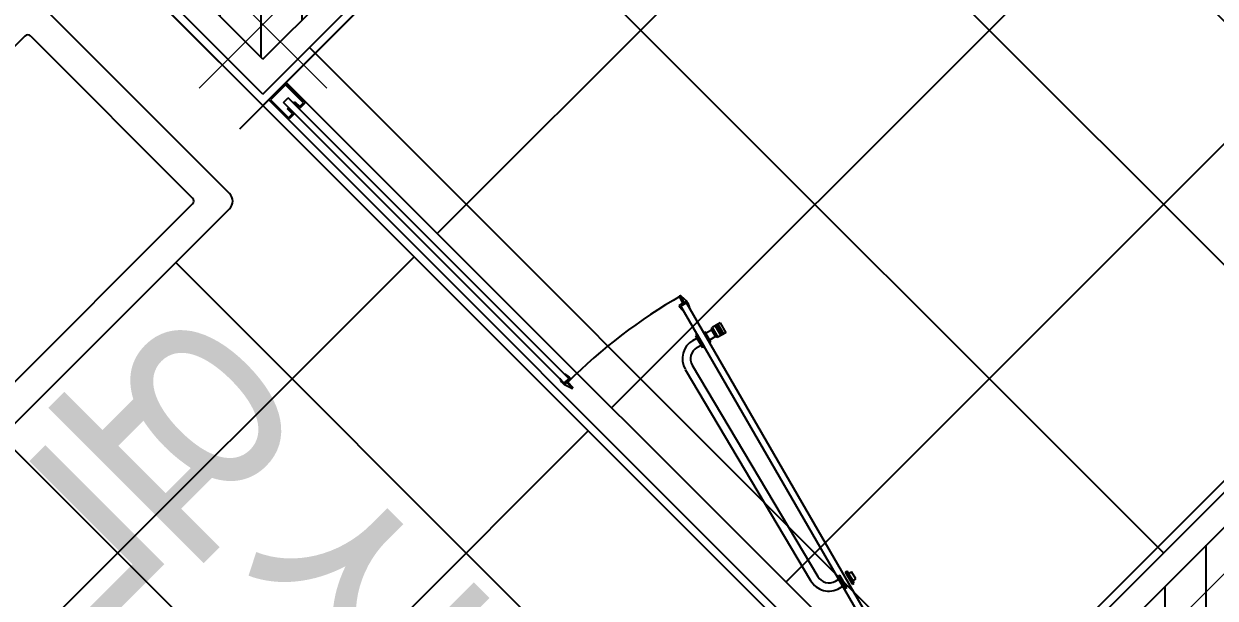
# Model space of a CAD drawing. Header units: millimetres. Extents: x 11101 to 63139, y 2659 to 57930.
# Drawn here: x 37270 to 38720, y 32122 to 32821 of the extents above; entities that cross this region are included whole.
import ezdxf
from ezdxf.enums import TextEntityAlignment as Align

# ---------------------------------------------------------------- set-up
doc = ezdxf.new("R2010")
doc.units = ezdxf.units.MM
doc.header["$LTSCALE"] = 100
doc.linetypes.add('U-59B_1(111-114D)$0$CEN', pattern=[62, 60, -1, 0, -1])
doc.layers.get('Defpoints').update_dxf_attribs({"color": 127})
for name, color, linetype in [('TEXT_실명', 3, 'Continuous'), ('U-59B_1(111-114D)$0$FIN4', 6, 'Continuous'), ('U-59B_1(111-114D)$0$FUR-R', 6, 'Continuous'), ('U-59B_1(111-114D)$0$HAT-1', 9, 'Continuous'), ('U-59B_1(111-114D)$0$INSUL', 8, 'Continuous'), ('U-59B_1(111-114D)$0$TILE', 8, 'Continuous'), ('U-59B_1(111-114D)$0$WALL-2', 3, 'Continuous')]:
    doc.layers.add(name, color=color, linetype=linetype)
doc.layers.add('U-59B_1(111-114D)$0$CEN아파트', color=1, linetype='U-59B_1(111-114D)$0$CEN', lineweight=5)
doc.layers.add('U-59B_1(111-114D)$0$MC', color=144, linetype='Continuous', plot=False)
doc.styles.add('돋움체', font='', dxfattribs={"width": 0.8})
doc.styles.get('돋움체').set_extended_font_data('DotumChe')

# ---------------------------------------------------------------- blocks, each defined once
blk = doc.blocks.new('U-59B_1(111-114D)$0$59A_부부욕실')
at = {"layer": 'U-59B_1(111-114D)$0$FUR-R', "ltscale": 2}
for color, points in [(256, [(195, 2.3), (194.8, 1.5, 0.406066), (195, 1.2), (203.4, -1.3, 0.422409), (203.8, -1.1), (203.9, -0.6, 0.414214), (203.6, 0)]), (8, [(181.7, -169.8), (181.7, -169, 0.406066), (181.4, -168.7), (172.7, -168.5, 0.422409), (172.3, -168.8), (172.3, -169.3, 0.414214), (172.8, -169.8)])]:
    blk.add_hatch(color=color, dxfattribs=at).paths.add_polyline_path(points)
at = {"layer": 'Defpoints', "ltscale": 2}
blk.add_lwpolyline([(-327.7, 707.1), (-327.7, -192.9), (-827.7, -192.9), (-827.7, -1592.9), (822.3, -1592.9), (822.3, 707.1), (-327.7, 707.1)], dxfattribs=at)
at = {"layer": 'U-59B_1(111-114D)$0$FUR-R', "ltscale": 2}
for p, q in [((195.1, 2.7), (194.8, 1.5)), ((203.6, 0), (195, 2.3)), ((203.4, -1.3), (195, 1.2)), ((195.4, 3), (205.4, 3.5)), ((205.4, 3.5), (202.6, -6.7)), ((206.7, 1.8), (204.6, -5.9)), ((206.7, 1.8), (204.6, -5.9)), ((789.6, -153.6, 0), (206.7, 1.8)), ((206.7, 1.8), (214.1, -0.2)), ((204, -1.5), (203.4, -1.3)), ((203.9, -0.6), (203.8, -1.1)), ((204, -1.5), (204, -1.5)), ((787.5, -161.4, 0), (204.6, -5.9)), ((212, -7.9), (204.6, -5.9)), ((792, -182.9), (-294.7, -182.9))]:
    blk.add_line(p, q, dxfattribs=at)
at = {"layer": 'U-59B_1(111-114D)$0$FUR-R', "color": 8, "ltscale": 2}
for p, q in [((249.1, -7.9), (251.3, 0.2)), ((252.7, 13.5), (249.8, 2.8)), ((249.8, 2.8), (263.1, -0.7)), ((251.3, 0.2), (249.8, 2.8)), ((250.9, 6.9), (264.1, 3.3)), ((251.1, 7.4), (264.3, 3.8)), ((251.3, 0.2), (260.5, -2.2)), ((251.7, 9.9), (265, 6.4)), ((251.9, 10.4), (265.1, 6.9)), ((252.7, 13.5), (265.9, 9.9)), ((265.9, 9.9), (263.1, -0.7)), ((246.2, -8.8), (246.6, -7.2)), ((260.4, -12.6), (246.2, -8.8)), ((246.6, -7.2), (260.8, -11)), ((258.3, -10.4), (249.1, -7.9)), ((260.5, -2.2), (258.3, -10.4)), ((260.8, -11), (260.4, -12.6)), ((260.5, -2.2), (263.1, -0.7)), ((243.1, -16.2), (242.5, -18.5)), ((242.5, -18.5), (258.8, -22.9)), ((243.1, -16.2), (259.4, -20.6)), ((244.3, -25), (245.8, -19.4)), ((245.8, -19.4), (255.5, -22)), ((254, -27.6), (255.5, -22)), ((259.4, -20.6), (258.8, -22.9)), ((262.5, -56.6), (552.3, -130.3, 0)), ((265.1, -46.9), (554.9, -120.6, 0)), ((573, -100.7, 0), (572.4, -103, 0)), ((589.3, -105.1, 0), (573, -100.7, 0)), ((575.1, -93, 0), (575.7, -90.7, 0)), ((591.3, -97.3, 0), (575.1, -93, 0)), ((591.9, -95.1, 0), (575.7, -90.7, 0)), ((579, -91.6, 0), (580.1, -87.5, 0)), ((588.6, -94.2, 0), (579, -91.6, 0)), ((589.7, -90.1, 0), (580.1, -87.5, 0)), ((588.6, -94.2, 0), (589.7, -90.1, 0)), ((591.3, -97.3, 0), (591.9, -95.1, 0)), ((588.7, -107.4, 0), (572.4, -103, 0)), ((574.2, -109.5, 0), (575.7, -103.9, 0)), ((585.3, -106.5, 0), (575.7, -103.9, 0)), ((583.8, -112.1, 0), (585.3, -106.5, 0)), ((589.3, -105.1, 0), (588.7, -107.4, 0)), ((-327.7, -182.9), (-327.7, -153.9)), ((-327.7, -153.9), (-294.7, -153.9)), ((-295.2, -155.4), (-326.2, -155.4)), ((-326.2, -155.4), (-326.2, -181.4)), ((-295.2, -162.1), (-295.2, -155.4)), ((-293.7, -154.9), (-293.7, -162.6)), ((170.3, -164.4), (-312.7, -164.4)), ((-312.7, -172.4), (-312.7, -164.4)), ((170.3, -172.4), (-312.7, -172.4)), ((-303.7, -163.6), (-303.7, -162.1)), ((-303.7, -162.1), (-295.2, -162.1)), ((-294.7, -163.6), (-303.7, -163.6)), ((-303.7, -173.1), (-294.7, -173.1)), ((-303.7, -174.6), (-303.7, -173.1)), ((162.6, -164.4), (170.3, -164.4)), ((170.3, -172.4), (162.6, -172.4)), ((170.3, -164.4), (170.3, -172.4)), ((170.3, -164.4), (170.3, -172.4)), ((170.3, -172.4), (170.3, -164.4)), ((170.3, -172.3), (170.3, -164.5)), ((172, -173.7), (172, -163.1)), ((172, -168.4), (172, -168.4)), ((172, -168.4), (172.7, -168.5)), ((181.5, -170.6), (172, -173.7)), ((172.3, -169.3), (172.3, -168.8)), ((172.7, -168.5), (181.4, -168.7)), ((172.8, -169.8), (181.7, -169.8)), ((181.7, -170.3), (181.7, -169)), ((-294.7, -182.9), (-327.7, -182.9)), ((-326.2, -181.4), (-295.2, -181.4)), ((-295.2, -174.6), (-303.7, -174.6)), ((-295.2, -181.4), (-295.2, -174.6)), ((-293.7, -174.1), (-293.7, -181.9))]:
    blk.add_line(p, q, dxfattribs=at)
at = {"layer": 'U-59B_1(111-114D)$0$FUR-R'}
for p, q in [((-717.7, -297.1), (-280.9, -297.1)), ((-267.7, -310.4), (-267.7, -783.9, 0)), ((-587.3, -333), (-308.6, -333)), ((-592.3, -338), (-592.3, -531.3, 0)), ((-303.6, -338), (-303.6, -756.3, 0))]:
    blk.add_line(p, q, dxfattribs=at)
at = {"layer": 'U-59B_1(111-114D)$0$FUR-R', "ltscale": 2}
blk.add_lwpolyline([(822.3, -192.9), (-327.7, -192.9), (-327.7, -152.9), (822.3, -152.9)], close=True, dxfattribs=at)
at = {"layer": 'U-59B_1(111-114D)$0$FUR-R', "color": 8, "ltscale": 2}
for centre, radius, start, end in [((826.5, -168.4), 653.8, 164.8072, 180.0066), ((269.2, -31.6), 25.8, 165, 255), ((269.2, -31.6), 15.8, 165, 255), ((558.9, -105.4, 0), 25.8, 255, 345), ((558.9, -105.4, 0), 15.8, 255, 345), ((-294.7, -154.9), 1, 0, 90), ((-294.7, -162.6), 1, 270, 0), ((-294.7, -174.1), 1, 0, 90), ((172.6, -168.8), 0.3, 88.4016, 180), ((172.8, -169.3), 0.5, 180, 270), ((181.4, -169), 0.3, 0, 88.4016), ((181.4, -170.3), 0.3, 286.862, 0), ((-294.7, -181.9), 1, 270, 0)]:
    blk.add_arc(centre, radius, start, end, dxfattribs=at)
at = {"layer": 'U-59B_1(111-114D)$0$FUR-R', "ltscale": 2}
for centre, radius, start, end in [((195.1, 1.4), 0.3, 165, 253.4016), ((195.4, 2.7), 0.3, 91.862, 165), ((203.4, -0.5), 0.5, 345, 75), ((203.5, -1.1), 0.3, 253.4016, 345)]:
    blk.add_arc(centre, radius, start, end, dxfattribs=at)
at = {"layer": 'U-59B_1(111-114D)$0$FUR-R'}
for centre, radius, start, end in [((-280.9, -310.4), 13.2, 0, 90), ((-587.3, -338, 0), 5, 90, 180), ((-308.6, -338, 0), 5, 0, 90)]:
    blk.add_arc(centre, radius, start, end, dxfattribs=at)
at = {"layer": 'U-59B_1(111-114D)$0$FUR-R', "ltscale": 2}
blk.add_ellipse((204.4, -2.2), major_axis=(-12.2, 2.6), ratio=0.463579, start_param=3.895638, end_param=4.73321, dxfattribs=at)
at = {"layer": 'U-59B_1(111-114D)$0$FUR-R', "ltscale": 2, "extrusion": (0, 0, -1)}
blk.add_ellipse((204.7, -1.3), major_axis=(-11.8, 3.9), ratio=0.463579, start_param=3.895638, end_param=4.73321, dxfattribs=at)
at = {"layer": 'U-59B_1(111-114D)$0$FUR-R', "color": 8, "ltscale": 2, "extrusion": (0, 0, -1)}
blk.add_ellipse((171.4, -168.8), major_axis=(-12.4, 0.7), ratio=0.463579, start_param=0.754045, end_param=1.591618, dxfattribs=at)
at = {"layer": 'U-59B_1(111-114D)$0$FUR-R', "color": 8, "ltscale": 2}
blk.add_ellipse((171.4, -167.9), major_axis=(12.4, 0.7), ratio=0.463579, start_param=3.895638, end_param=4.73321, dxfattribs=at)
blk = doc.blocks.new('U-59B_1(111-114D)$0$insul1')
blk.add_lwpolyline([(0, 0.25, 1.344031), (0.35, 0.25), (0.2, 0.75, -1.344031), (0.55, 0.75), (0.4, 0.25)], format="xyb")
blk = doc.blocks.new('U-59B_1(111-114D)', base_point=(226392.1, 34351.6))
at = {"layer": 'U-59B_1(111-114D)$0$HAT-1', "ltscale": 2}
h = blk.add_hatch(dxfattribs=at)
h.set_pattern_fill('_USER,N', color=256, scale=50, angle=45, style=0, pattern_type=0)
h.set_pattern_definition([(45, (37087.89, 1249.87), (-35.355339, 35.355339), [])])
h.paths.add_polyline_path([(228082.1, 33179.3), (228172.1, 33179.3), (228172.1, 34744.3), (229402.1, 34744.3), (229402.1, 33844.3), (229902.1, 33844.3), (229902.1, 32364.3), (229992.1, 32364.3), (229992.1, 34834.3), (229902.1, 34834.3), (229902.1, 33934.3), (229492.1, 33934.3), (229492.1, 34834.3), (228082.1, 34834.3)])
at = {"layer": 'U-59B_1(111-114D)$0$CEN아파트', "ltscale": 2}
for p, q in [((228132.1, 32204.3), (228132.1, 36774.3)), ((229432.1, 33764.3), (229432.1, 35124.3)), ((229322.1, 33874.3), (230232.1, 33874.3))]:
    blk.add_line(p, q, dxfattribs=at)
at = {"layer": 'U-59B_1(111-114D)$0$FIN4', "ltscale": 2}
for p, q in [((228202.1, 33139.3), (228202.1, 34714.3)), ((229372.1, 33814.3), (229372.1, 34714.3)), ((229372.1, 33814.3), (229872.1, 33814.3))]:
    blk.add_line(p, q, dxfattribs=at)
at = {"layer": 'U-59B_1(111-114D)$0$MC', "ltscale": 2}
for p, q in [((228212.1, 32204.3), (228212.1, 36774.3)), ((229362.1, 33764.3), (229362.1, 35124.3)), ((229322.1, 33804.3), (230232.1, 33804.3))]:
    blk.add_line(p, q, dxfattribs=at)
at = {"layer": 'U-59B_1(111-114D)$0$TILE', "ltscale": 2}
for p, q in [((228502.1, 33844.3), (228502.1, 34714.3)), ((228802.1, 33844.3), (228802.1, 34714.3)), ((229102.1, 33844.3), (229102.1, 34714.3)), ((229372.1, 34494.3), (228202.1, 34494.3)), ((229372.1, 34194.3), (228202.1, 34194.3)), ((229372.1, 33894.3), (228202.1, 33894.3)), ((228802.1, 32781.5), (228802.1, 33804.3)), ((229102.1, 32938.5), (229102.1, 33804.3)), ((229302.1, 33594.3), (228202.1, 33594.3)), ((229302.1, 33294.3), (228202.1, 33294.3))]:
    blk.add_line(p, q, dxfattribs=at)
at = {"layer": 'U-59B_1(111-114D)$0$WALL-2', "ltscale": 2}
for p, q in [((228172.1, 33179.3), (228172.1, 34744.3)), ((229402.1, 33844.3), (229402.1, 34744.3)), ((229402.1, 33844.3), (229902.1, 33844.3))]:
    blk.add_line(p, q, dxfattribs=at)
at = {"layer": 'U-59B_1(111-114D)$0$FUR-R', "ltscale": 2, "xscale": -1}
blk.add_blockref('U-59B_1(111-114D)$0$59A_부부욕실', (229034.4, 33997.2), dxfattribs=at)
at = {"layer": 'U-59B_1(111-114D)$0$INSUL', "ltscale": 2, "xscale": 120, "yscale": 120, "zscale": 120, "row_count": 1, "column_count": 36, "row_spacing": 0, "column_spacing": 48}
blk.add_blockref('U-59B_1(111-114D)$0$insul1', (228242.1, 34844.3), dxfattribs=at)

msp = doc.modelspace()

# ---------------------------------------------------------------- block references
at = {"ltscale": 2, "xscale": -1, "rotation": 315}
msp.add_blockref('U-59B_1(111-114D)', (40048, 31008.4), dxfattribs=at)

# ---------------------------------------------------------------- texts
at = {"layer": 'TEXT_실명', "style": '돋움체', "width": 0.8}
msp.add_text('욕실2', height=300, rotation=315, dxfattribs=at).set_placement((37575.4, 32117.1), align=Align.MIDDLE_CENTER)

doc.saveas('drawing.dxf')
